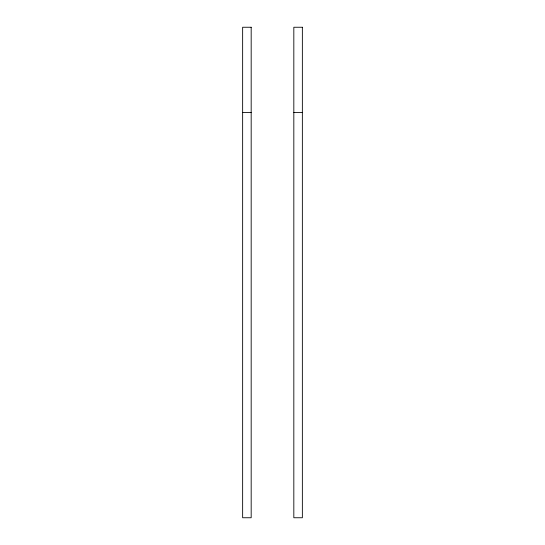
<?xml version="1.0" encoding="UTF-8"?>
<svg xmlns="http://www.w3.org/2000/svg" width="545" height="545" viewBox="0 0 545 545"><rect width="100%" height="100%" fill="white"/><g stroke="black" fill="none" stroke-linecap="round" stroke-linejoin="round"><path stroke-width="0.82" d="M242.641 112.556L251.177 112.556M293.823 112.556L302.359 112.556M251.177 27.25L242.641 27.25L242.641 517.75L251.177 517.75L251.177 27.25M302.359 27.25L293.823 27.25L293.823 517.75L302.359 517.75L302.359 27.25"/></g></svg>
